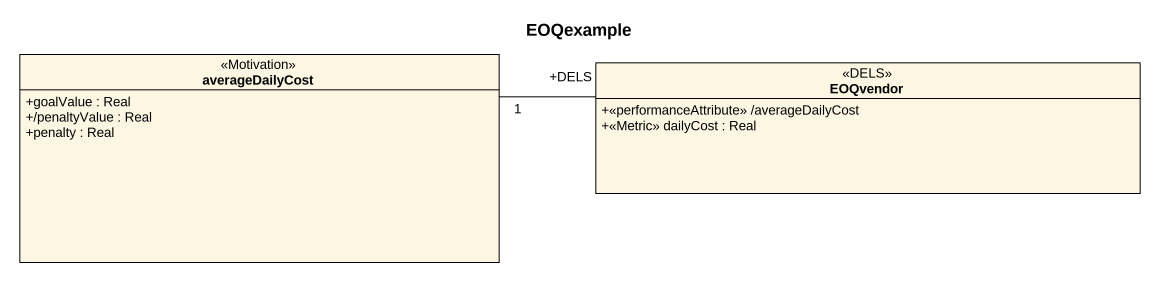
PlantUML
@startuml
title EOQexample
hide circle
hide empty members
skinparam classAttributeIconSize 0
class averageDailyCost <<Motivation>> {
  +goalValue : Real
  +/penaltyValue : Real
  +penalty : Real
}
class EOQvendor <<DELS>> {
  +<<performanceAttribute>> /averageDailyCost
  +<<Metric>> dailyCost : Real
}
EOQvendor "+DELS" -left- "1" averageDailyCost
@enduml
